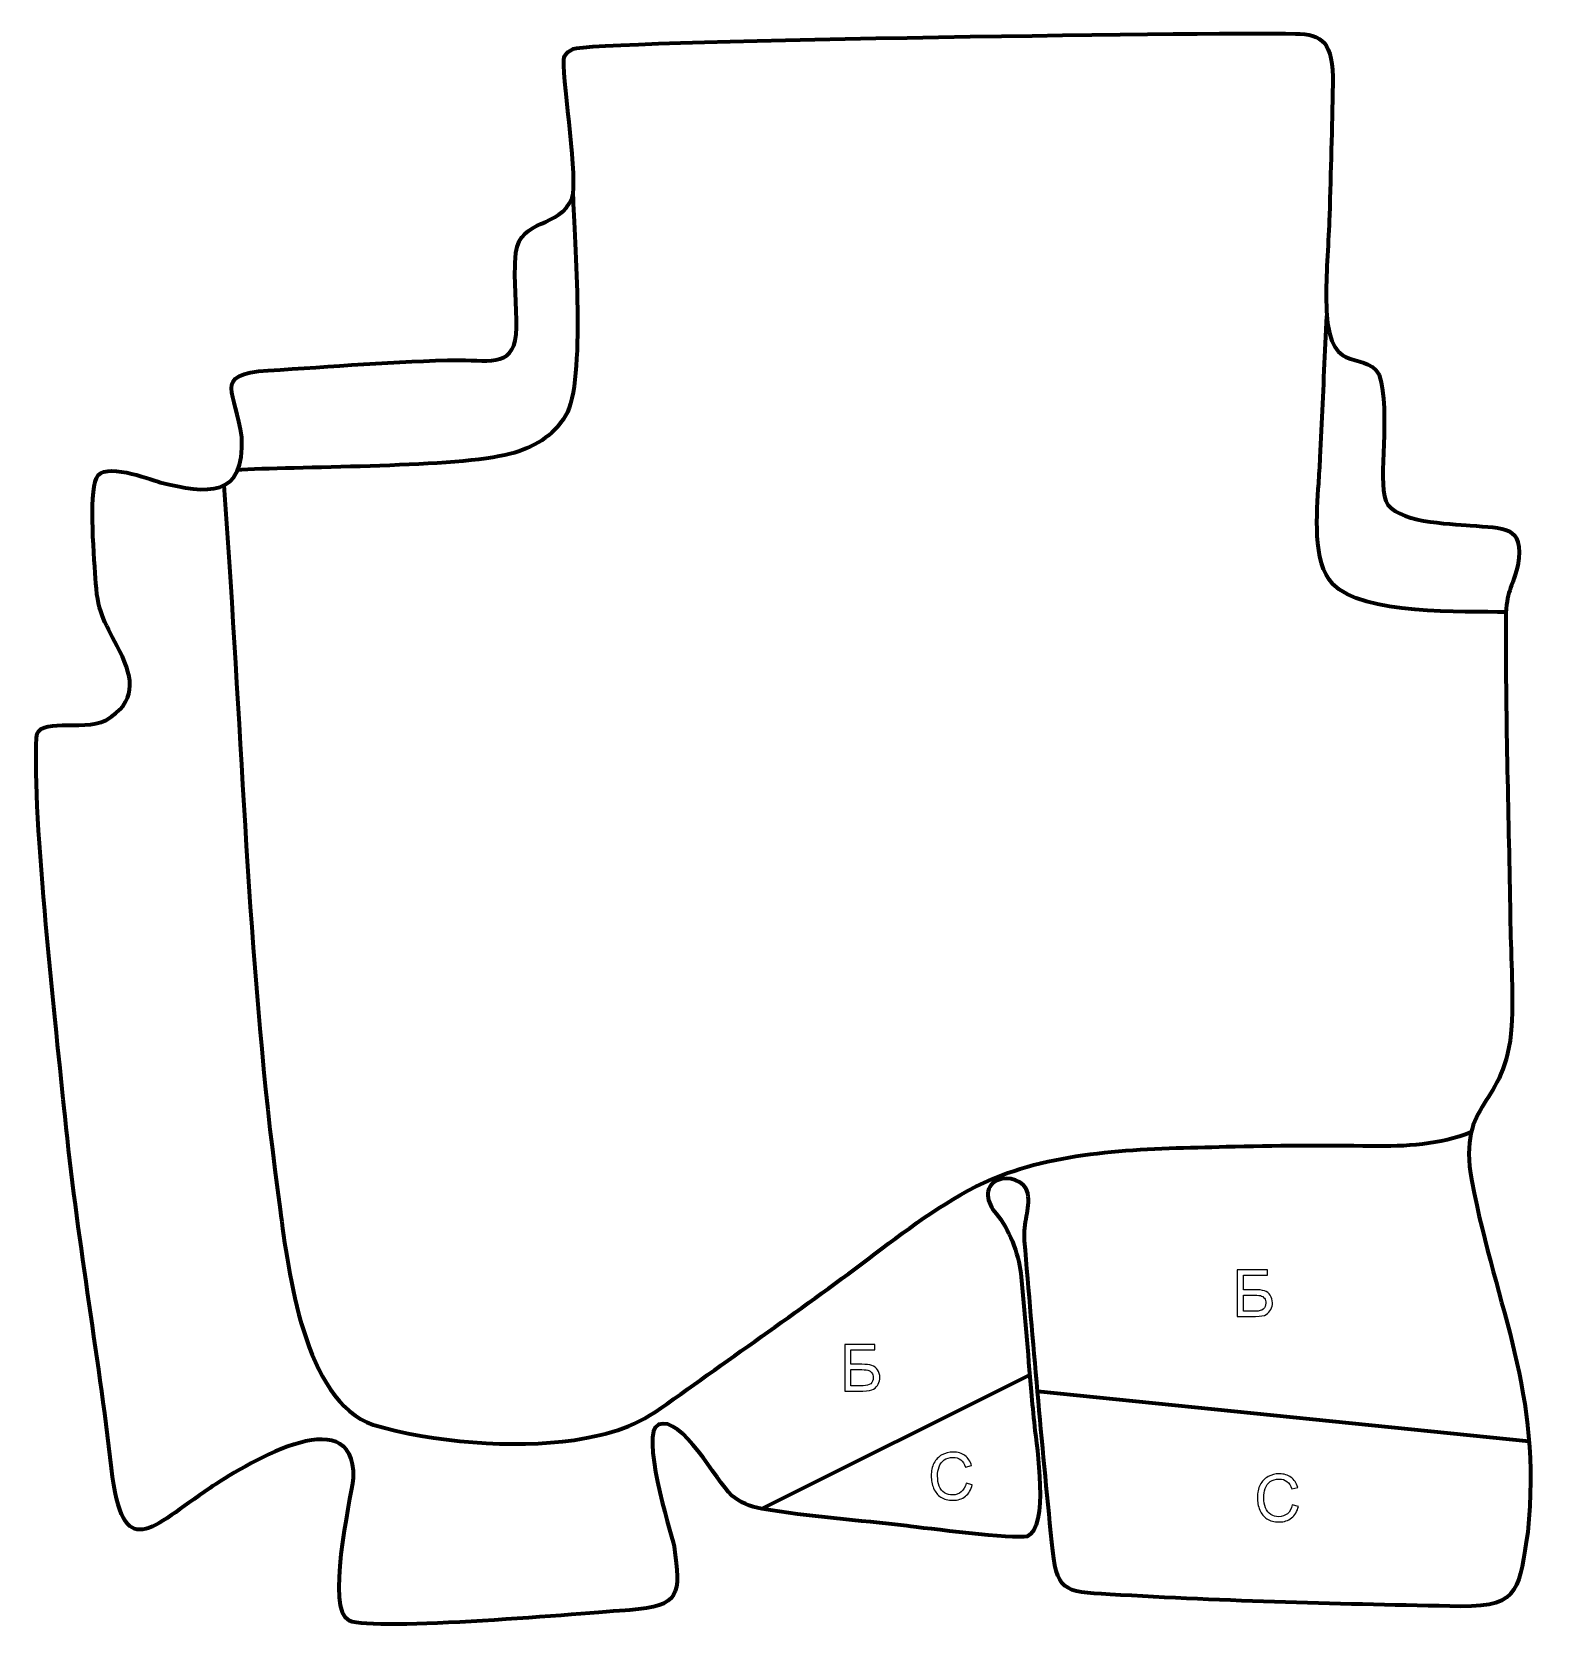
# Model space of a CAD drawing. Header units: millimetres. Extents: x -551 to 38, y 22 to 646.
import ezdxf

# ---------------------------------------------------------------- set-up
doc = ezdxf.new("R2010")
doc.units = ezdxf.units.MM
doc.header["$MEASUREMENT"] = 0
doc.layers.add('layer 2', color=7, linetype='Continuous')
doc.layers.add('layer 3', color=7, linetype='Continuous')

msp = doc.modelspace()

# ---------------------------------------------------------------- linework, layer by layer
at = {"layer": 'layer 2', "color": 142, "lineweight": 158}
for points, knots in [([(-339.8282, 582.9442), (-339.2858, 565.1962), (-334.7249, 509.7358), (-342.6706, 496.5687), (-342.6706, 496.5687), (-347.6364, 488.3398), (-355.4136, 483.9509), (-364.312, 481.6011), (-364.312, 481.6011), (-384.9704, 476.1459), (-444.2137, 476.8138), (-469.0938, 475.3449), (-469.0938, 475.3449), (-469.0938, 475.3449), (-470.5955, 475.2562), (-470.5955, 475.2562)], [0, 0, 0, 0, 0.2, 0.2, 0.2, 0.2, 0.4, 0.4, 0.4, 0.4, 0.6, 0.6, 0.6, 0.6, 1, 1, 1, 1]), ([(24.2397, 419.812), (7.7422, 420.2363), (-31.7382, 418.5733), (-43.3678, 430.8008), (-43.3678, 430.8008), (-51.4263, 439.2737), (-49.5362, 458.9908), (-48.857, 469.979), (-48.857, 469.979), (-48.6461, 473.3918), (-48.4197, 476.7961), (-48.2374, 480.2113), (-48.2374, 480.2113), (-47.5949, 494.1555), (-46.9524, 508.0996), (-46.3099, 522.0438), (-46.3099, 522.0438), (-46.3099, 522.0438), (-45.6903, 535.4899), (-45.6903, 535.4899)], [0, 0, 0, 0, 0.16666667, 0.16666667, 0.16666667, 0.16666667, 0.33333333, 0.33333333, 0.33333333, 0.33333333, 0.5, 0.5, 0.5, 0.5, 0.66666667, 0.66666667, 0.66666667, 0.66666667, 1, 1, 1, 1]), ([(-476.0068, 469.3322), (-475.335, 459.3747), (-474.6632, 449.4172), (-473.9914, 439.4597), (-473.9914, 439.4597), (-468.3411, 355.7095), (-465.627, 269.6386), (-454.0943, 186.626), (-454.0943, 186.626), (-450.8728, 162.7669), (-444.8172, 112.0047), (-417.7453, 102.6666), (-417.7453, 102.6666), (-395.0347, 95.7892), (-362.7767, 93.3134), (-339.4081, 96.6779), (-339.4081, 96.6779), (-323.9802, 99.264), (-315.7487, 101.7348), (-303.0281, 110.8793), (-303.0281, 110.8793), (-275.0895, 130.9645), (-246.8261, 150.4506), (-219.4064, 171.272), (-219.4064, 171.272), (-204.8027, 182.3863), (-190.3414, 192.9588), (-173.1845, 199.8549), (-173.1845, 199.8549), (-145.5518, 210.3638), (-114.196, 210.4431), (-84.9927, 211.2153), (-84.9927, 211.2153), (-65.996, 211.736), (-47.0426, 211.8331), (-28.0414, 211.5256), (-28.0414, 211.5256), (-15.3063, 211.3016), (-1.2514, 212.1173), (10.6868, 217.0151)], [0, 0, 0, 0, 0.09090909, 0.09090909, 0.09090909, 0.09090909, 0.18181818, 0.18181818, 0.18181818, 0.18181818, 0.27272727, 0.27272727, 0.27272727, 0.27272727, 0.36363636, 0.36363636, 0.36363636, 0.36363636, 0.45454545, 0.45454545, 0.45454545, 0.45454545, 0.54545455, 0.54545455, 0.54545455, 0.54545455, 0.63636364, 0.63636364, 0.63636364, 0.63636364, 0.72727273, 0.72727273, 0.72727273, 0.72727273, 0.81818182, 0.81818182, 0.81818182, 0.81818182, 1, 1, 1, 1])]:
    msp.add_open_spline(points, degree=3, knots=knots, dxfattribs=at)
at = {"layer": 'layer 2', "color": 142}
for points, knots in [([(-80.6123, 163.1297), (-80.6123, 163.1297), (-68.8013, 163.1297), (-68.8013, 163.1297), (-68.8013, 163.1297), (-68.8013, 163.1297), (-68.8013, 160.9961), (-68.8013, 160.9961), (-68.8013, 160.9961), (-68.8013, 160.9961), (-78.1993, 160.9961), (-78.1993, 160.9961), (-78.1993, 160.9961), (-78.1993, 160.9961), (-78.1993, 155.3827), (-78.1993, 155.3827), (-78.1993, 155.3827), (-78.1993, 155.3827), (-73.8559, 155.3827), (-73.8559, 155.3827), (-73.8559, 155.3827), (-72.2515, 155.3827), (-70.9772, 155.2303), (-70.029, 154.9213), (-70.029, 154.9213), (-69.0807, 154.6165), (-68.3229, 154.0407), (-67.7514, 153.1898), (-67.7514, 153.1898), (-67.1799, 152.3432), (-66.8963, 151.3568), (-66.8963, 150.2307), (-66.8963, 150.2307), (-66.8963, 149.3121), (-67.0995, 148.4527), (-67.5101, 147.6569), (-67.5101, 147.6569), (-67.9208, 146.8568), (-68.5304, 146.2048), (-69.3432, 145.7011), (-69.3432, 145.7011), (-70.1517, 145.1973), (-71.536, 144.9433), (-73.4876, 144.9433), (-73.4876, 144.9433), (-73.4876, 144.9433), (-80.6123, 144.9433), (-80.6123, 144.9433), (-80.6123, 144.9433), (-80.6123, 144.9433), (-80.6123, 163.1297), (-80.6123, 163.1297)], [0, 0, 0, 0, 0.07142857, 0.07142857, 0.07142857, 0.07142857, 0.14285714, 0.14285714, 0.14285714, 0.14285714, 0.21428571, 0.21428571, 0.21428571, 0.21428571, 0.28571429, 0.28571429, 0.28571429, 0.28571429, 0.35714286, 0.35714286, 0.35714286, 0.35714286, 0.42857143, 0.42857143, 0.42857143, 0.42857143, 0.5, 0.5, 0.5, 0.5, 0.57142857, 0.57142857, 0.57142857, 0.57142857, 0.64285714, 0.64285714, 0.64285714, 0.64285714, 0.71428571, 0.71428571, 0.71428571, 0.71428571, 0.78571429, 0.78571429, 0.78571429, 0.78571429, 0.85714286, 0.85714286, 0.85714286, 0.85714286, 1, 1, 1, 1]), ([(-78.1993, 147.0007), (-78.1993, 147.0007), (-73.386, 147.0007), (-73.386, 147.0007), (-73.386, 147.0007), (-72.0864, 147.0007), (-71.1127, 147.2632), (-70.4608, 147.7923), (-70.4608, 147.7923), (-69.8131, 148.3215), (-69.4871, 149.1131), (-69.4871, 150.1672), (-69.4871, 150.1672), (-69.4871, 150.9208), (-69.6734, 151.5473), (-70.0459, 152.0511), (-70.0459, 152.0511), (-70.4184, 152.5548), (-70.9349, 152.8893), (-71.5953, 153.0544), (-71.5953, 153.0544), (-72.2599, 153.2195), (-73.3902, 153.2999), (-74.9862, 153.2999), (-74.9862, 153.2999), (-74.9862, 153.2999), (-78.1993, 153.2999), (-78.1993, 153.2999), (-78.1993, 153.2999), (-78.1993, 153.2999), (-78.1993, 147.0007), (-78.1993, 147.0007)], [0, 0, 0, 0, 0.11111111, 0.11111111, 0.11111111, 0.11111111, 0.22222222, 0.22222222, 0.22222222, 0.22222222, 0.33333333, 0.33333333, 0.33333333, 0.33333333, 0.44444444, 0.44444444, 0.44444444, 0.44444444, 0.55555556, 0.55555556, 0.55555556, 0.55555556, 0.66666667, 0.66666667, 0.66666667, 0.66666667, 0.77777778, 0.77777778, 0.77777778, 0.77777778, 1, 1, 1, 1]), ([(-233.806, 134.0254), (-233.806, 134.0254), (-221.995, 134.0254), (-221.995, 134.0254), (-221.995, 134.0254), (-221.995, 134.0254), (-221.995, 131.8918), (-221.995, 131.8918), (-221.995, 131.8918), (-221.995, 131.8918), (-231.393, 131.8918), (-231.393, 131.8918), (-231.393, 131.8918), (-231.393, 131.8918), (-231.393, 126.2784), (-231.393, 126.2784), (-231.393, 126.2784), (-231.393, 126.2784), (-227.0496, 126.2784), (-227.0496, 126.2784), (-227.0496, 126.2784), (-225.4452, 126.2784), (-224.1709, 126.126), (-223.2227, 125.817), (-223.2227, 125.817), (-222.2744, 125.5122), (-221.5166, 124.9364), (-220.9451, 124.0855), (-220.9451, 124.0855), (-220.3736, 123.2389), (-220.09, 122.2525), (-220.09, 121.1264), (-220.09, 121.1264), (-220.09, 120.2078), (-220.2932, 119.3484), (-220.7038, 118.5526), (-220.7038, 118.5526), (-221.1145, 117.7525), (-221.7241, 117.1005), (-222.5369, 116.5968), (-222.5369, 116.5968), (-223.3454, 116.093), (-224.7297, 115.839), (-226.6813, 115.839), (-226.6813, 115.839), (-226.6813, 115.839), (-233.806, 115.839), (-233.806, 115.839), (-233.806, 115.839), (-233.806, 115.839), (-233.806, 134.0254), (-233.806, 134.0254)], [0, 0, 0, 0, 0.07142857, 0.07142857, 0.07142857, 0.07142857, 0.14285714, 0.14285714, 0.14285714, 0.14285714, 0.21428571, 0.21428571, 0.21428571, 0.21428571, 0.28571429, 0.28571429, 0.28571429, 0.28571429, 0.35714286, 0.35714286, 0.35714286, 0.35714286, 0.42857143, 0.42857143, 0.42857143, 0.42857143, 0.5, 0.5, 0.5, 0.5, 0.57142857, 0.57142857, 0.57142857, 0.57142857, 0.64285714, 0.64285714, 0.64285714, 0.64285714, 0.71428571, 0.71428571, 0.71428571, 0.71428571, 0.78571429, 0.78571429, 0.78571429, 0.78571429, 0.85714286, 0.85714286, 0.85714286, 0.85714286, 1, 1, 1, 1]), ([(-231.393, 117.8964), (-231.393, 117.8964), (-226.5797, 117.8964), (-226.5797, 117.8964), (-226.5797, 117.8964), (-225.2801, 117.8964), (-224.3064, 118.1589), (-223.6545, 118.688), (-223.6545, 118.688), (-223.0068, 119.2172), (-222.6808, 120.0088), (-222.6808, 121.0629), (-222.6808, 121.0629), (-222.6808, 121.8165), (-222.8671, 122.443), (-223.2396, 122.9468), (-223.2396, 122.9468), (-223.6121, 123.4505), (-224.1286, 123.785), (-224.789, 123.9501), (-224.789, 123.9501), (-225.4536, 124.1152), (-226.5839, 124.1956), (-228.1799, 124.1956), (-228.1799, 124.1956), (-228.1799, 124.1956), (-231.393, 124.1956), (-231.393, 124.1956), (-231.393, 124.1956), (-231.393, 124.1956), (-231.393, 117.8964), (-231.393, 117.8964)], [0, 0, 0, 0, 0.11111111, 0.11111111, 0.11111111, 0.11111111, 0.22222222, 0.22222222, 0.22222222, 0.22222222, 0.33333333, 0.33333333, 0.33333333, 0.33333333, 0.44444444, 0.44444444, 0.44444444, 0.44444444, 0.55555556, 0.55555556, 0.55555556, 0.55555556, 0.66666667, 0.66666667, 0.66666667, 0.66666667, 0.77777778, 0.77777778, 0.77777778, 0.77777778, 1, 1, 1, 1]), ([(-186.4101, 79.8853), (-186.4101, 79.8853), (-183.9971, 79.2757), (-183.9971, 79.2757), (-183.9971, 79.2757), (-184.5009, 77.2988), (-185.4068, 75.7959), (-186.7149, 74.7588), (-186.7149, 74.7588), (-188.023, 73.7216), (-189.6232, 73.2009), (-191.5155, 73.2009), (-191.5155, 73.2009), (-193.4713, 73.2009), (-195.063, 73.5988), (-196.2907, 74.3989), (-196.2907, 74.3989), (-197.5184, 75.1948), (-198.4497, 76.3505), (-199.0889, 77.8618), (-199.0889, 77.8618), (-199.7282, 79.3773), (-200.0499, 80.9987), (-200.0499, 82.7344), (-200.0499, 82.7344), (-200.0499, 84.6267), (-199.6901, 86.2777), (-198.9662, 87.6874), (-198.9662, 87.6874), (-198.2423, 89.0971), (-197.2136, 90.1681), (-195.8801, 90.9005), (-195.8801, 90.9005), (-194.5466, 91.6328), (-193.0776, 91.9969), (-191.4774, 91.9969), (-191.4774, 91.9969), (-189.6571, 91.9969), (-188.1288, 91.5355), (-186.8927, 90.6084), (-186.8927, 90.6084), (-185.6523, 89.6813), (-184.7887, 88.3816), (-184.3019, 86.7052), (-184.3019, 86.7052), (-184.3019, 86.7052), (-186.6641, 86.1464), (-186.6641, 86.1464), (-186.6641, 86.1464), (-187.0832, 87.4672), (-187.697, 88.4324), (-188.4971, 89.0336), (-188.4971, 89.0336), (-189.2972, 89.6389), (-190.3048, 89.9395), (-191.5197, 89.9395), (-191.5197, 89.9395), (-192.9125, 89.9395), (-194.0809, 89.6051), (-195.0165, 88.9362), (-195.0165, 88.9362), (-195.952, 88.2673), (-196.6124, 87.3656), (-196.9892, 86.2396), (-196.9892, 86.2396), (-197.3702, 85.1093), (-197.5607, 83.9451), (-197.5607, 82.7471), (-197.5607, 82.7471), (-197.5607, 81.2019), (-197.3363, 79.8515), (-196.8876, 78.7), (-196.8876, 78.7), (-196.4389, 77.5443), (-195.7404, 76.6849), (-194.7921, 76.1134), (-194.7921, 76.1134), (-193.8438, 75.5419), (-192.8194, 75.2583), (-191.7145, 75.2583), (-191.7145, 75.2583), (-190.3683, 75.2583), (-189.2337, 75.6478), (-188.3024, 76.4225), (-188.3024, 76.4225), (-187.3711, 77.2014), (-186.7403, 78.3529), (-186.4101, 79.8853)], [0, 0, 0, 0, 0.04347826, 0.04347826, 0.04347826, 0.04347826, 0.08695652, 0.08695652, 0.08695652, 0.08695652, 0.13043478, 0.13043478, 0.13043478, 0.13043478, 0.17391304, 0.17391304, 0.17391304, 0.17391304, 0.2173913, 0.2173913, 0.2173913, 0.2173913, 0.26086957, 0.26086957, 0.26086957, 0.26086957, 0.30434783, 0.30434783, 0.30434783, 0.30434783, 0.34782609, 0.34782609, 0.34782609, 0.34782609, 0.39130435, 0.39130435, 0.39130435, 0.39130435, 0.43478261, 0.43478261, 0.43478261, 0.43478261, 0.47826087, 0.47826087, 0.47826087, 0.47826087, 0.52173913, 0.52173913, 0.52173913, 0.52173913, 0.56521739, 0.56521739, 0.56521739, 0.56521739, 0.60869565, 0.60869565, 0.60869565, 0.60869565, 0.65217391, 0.65217391, 0.65217391, 0.65217391, 0.69565217, 0.69565217, 0.69565217, 0.69565217, 0.73913043, 0.73913043, 0.73913043, 0.73913043, 0.7826087, 0.7826087, 0.7826087, 0.7826087, 0.82608696, 0.82608696, 0.82608696, 0.82608696, 0.86956522, 0.86956522, 0.86956522, 0.86956522, 0.91304348, 0.91304348, 0.91304348, 0.91304348, 1, 1, 1, 1]), ([(-59.1456, 71.4187), (-59.1456, 71.4187), (-56.7326, 70.8091), (-56.7326, 70.8091), (-56.7326, 70.8091), (-57.2364, 68.8322), (-58.1423, 67.3293), (-59.4504, 66.2922), (-59.4504, 66.2922), (-60.7585, 65.255), (-62.3587, 64.7343), (-64.251, 64.7343), (-64.251, 64.7343), (-66.2068, 64.7343), (-67.7985, 65.1322), (-69.0262, 65.9323), (-69.0262, 65.9323), (-70.2539, 66.7282), (-71.1852, 67.8839), (-71.8244, 69.3952), (-71.8244, 69.3952), (-72.4637, 70.9107), (-72.7854, 72.5321), (-72.7854, 74.2678), (-72.7854, 74.2678), (-72.7854, 76.1601), (-72.4256, 77.8111), (-71.7017, 79.2208), (-71.7017, 79.2208), (-70.9778, 80.6305), (-69.9491, 81.7015), (-68.6156, 82.4339), (-68.6156, 82.4339), (-67.2821, 83.1662), (-65.8131, 83.5303), (-64.2129, 83.5303), (-64.2129, 83.5303), (-62.3926, 83.5303), (-60.8643, 83.0689), (-59.6282, 82.1418), (-59.6282, 82.1418), (-58.3878, 81.2147), (-57.5242, 79.915), (-57.0374, 78.2386), (-57.0374, 78.2386), (-57.0374, 78.2386), (-59.3996, 77.6798), (-59.3996, 77.6798), (-59.3996, 77.6798), (-59.8187, 79.0006), (-60.4325, 79.9658), (-61.2326, 80.567), (-61.2326, 80.567), (-62.0327, 81.1723), (-63.0403, 81.4729), (-64.2552, 81.4729), (-64.2552, 81.4729), (-65.648, 81.4729), (-66.8164, 81.1385), (-67.752, 80.4696), (-67.752, 80.4696), (-68.6875, 79.8007), (-69.3479, 78.899), (-69.7247, 77.773), (-69.7247, 77.773), (-70.1057, 76.6427), (-70.2962, 75.4785), (-70.2962, 74.2805), (-70.2962, 74.2805), (-70.2962, 72.7353), (-70.0718, 71.3849), (-69.6231, 70.2334), (-69.6231, 70.2334), (-69.1744, 69.0777), (-68.4759, 68.2183), (-67.5276, 67.6468), (-67.5276, 67.6468), (-66.5793, 67.0753), (-65.5549, 66.7917), (-64.45, 66.7917), (-64.45, 66.7917), (-63.1038, 66.7917), (-61.9692, 67.1812), (-61.0379, 67.9559), (-61.0379, 67.9559), (-60.1066, 68.7348), (-59.4758, 69.8863), (-59.1456, 71.4187)], [0, 0, 0, 0, 0.04347826, 0.04347826, 0.04347826, 0.04347826, 0.08695652, 0.08695652, 0.08695652, 0.08695652, 0.13043478, 0.13043478, 0.13043478, 0.13043478, 0.17391304, 0.17391304, 0.17391304, 0.17391304, 0.2173913, 0.2173913, 0.2173913, 0.2173913, 0.26086957, 0.26086957, 0.26086957, 0.26086957, 0.30434783, 0.30434783, 0.30434783, 0.30434783, 0.34782609, 0.34782609, 0.34782609, 0.34782609, 0.39130435, 0.39130435, 0.39130435, 0.39130435, 0.43478261, 0.43478261, 0.43478261, 0.43478261, 0.47826087, 0.47826087, 0.47826087, 0.47826087, 0.52173913, 0.52173913, 0.52173913, 0.52173913, 0.56521739, 0.56521739, 0.56521739, 0.56521739, 0.60869565, 0.60869565, 0.60869565, 0.60869565, 0.65217391, 0.65217391, 0.65217391, 0.65217391, 0.69565217, 0.69565217, 0.69565217, 0.69565217, 0.73913043, 0.73913043, 0.73913043, 0.73913043, 0.7826087, 0.7826087, 0.7826087, 0.7826087, 0.82608696, 0.82608696, 0.82608696, 0.82608696, 0.86956522, 0.86956522, 0.86956522, 0.86956522, 0.91304348, 0.91304348, 0.91304348, 0.91304348, 1, 1, 1, 1])]:
    msp.add_open_spline(points, degree=3, knots=knots, dxfattribs=at)
at = {"layer": 'layer 2', "color": 142, "lineweight": 158}
for points in [[(-161.6297, 122.041), (-161.6297, 122.041), (-266.1667, 69.8897), (-266.1667, 69.8897)], [(33.214, 96.0939), (33.214, 96.0939), (-158.5454, 115.6495), (-158.5454, 115.6495)]]:
    msp.add_open_spline(points, degree=3, dxfattribs=at)
at = {"layer": 'layer 3', "color": 242, "lineweight": 158}
msp.add_open_spline([(-43.3667, 625.8496), (-43.0893, 642.4902), (-47.5398, 645.4039), (-57.8911, 645.601), (-57.8911, 645.601), (-92.7071, 646.2642), (-333.1989, 642.7434), (-339.694, 639.6974), (-339.694, 639.6974), (-341.5617, 638.8215), (-343.249, 637.556), (-343.3826, 635.5556), (-343.3826, 635.5556), (-343.6329, 624.33), (-337.6356, 588.3127), (-340.1719, 581.5744), (-340.1719, 581.5744), (-344.7764, 569.3411), (-360.3062, 573.9023), (-362.0901, 560.0483), (-362.0901, 560.0483), (-363.0375, 549.3362), (-361.777, 541.221), (-361.877, 530.9783), (-361.877, 530.9783), (-362.031, 515.213), (-371.5338, 518.1971), (-384.0754, 518.1743), (-384.0754, 518.1743), (-408.954, 518.0001), (-433.8666, 515.4815), (-458.7426, 514.2095), (-458.7426, 514.2095), (-481.0393, 512.6749), (-471.1174, 505.676), (-469.0621, 488.1459), (-469.0621, 488.1459), (-467.5624, 464.3091), (-482.768, 465.9328), (-500.6958, 470.4866), (-500.6958, 470.4866), (-505.6853, 471.967), (-522.8913, 478.6519), (-525.7841, 472.1655), (-525.7841, 472.1655), (-528.724, 465.5734), (-526.5598, 439.7541), (-525.9705, 431.1642), (-525.9705, 431.1642), (-525.1197, 418.7624), (-522.0691, 415.4078), (-516.6192, 404.5356), (-516.6192, 404.5356), (-511.0665, 393.2812), (-510.1846, 384.786), (-521.9627, 377.7338), (-521.9627, 377.7338), (-531.9096, 372.8728), (-548.6016, 379.3547), (-549.0937, 370.8777), (-549.0937, 370.8777), (-550.885, 340.0204), (-541.3076, 256.3235), (-537.9816, 222.9671), (-537.9816, 222.9671), (-533.4239, 177.2583), (-525.1286, 131.3668), (-519.8484, 85.7343), (-519.8484, 85.7343), (-515.4531, 47.7494), (-504.4142, 62.4988), (-481.4769, 77.9785), (-481.4769, 77.9785), (-469.6121, 85.8564), (-424.7816, 114.0785), (-425.4418, 81.8892), (-425.4418, 81.8892), (-426.6598, 72.7253), (-436.371, 30.3759), (-427.0556, 26.1755), (-427.0556, 26.1755), (-417.308, 21.7801), (-334.6022, 29.1329), (-317.694, 30.3428), (-317.694, 30.3428), (-297.8163, 31.7587), (-297.6958, 36.4667), (-300.3401, 55.1688), (-300.3401, 55.1688), (-301.9971, 62.0634), (-313.8506, 99.5979), (-306.3869, 102.7233), (-306.3869, 102.7233), (-297.4546, 106.4636), (-283.8006, 80.5952), (-277.902, 75.1101), (-277.902, 75.1101), (-274.8248, 72.2486), (-270.6474, 70.7335), (-266.1667, 69.8897), (-266.1667, 69.8897), (-247.9264, 66.7243), (-228.2048, 65.4429), (-209.6024, 63.1712), (-209.6024, 63.1712), (-202.5364, 62.3083), (-167.6714, 57.8568), (-162.6538, 59.1044), (-162.6538, 59.1044), (-153.9685, 62.3702), (-158.8673, 94.3936), (-159.7565, 102.0455), (-159.7565, 102.0455), (-160.2223, 106.5657), (-160.6826, 111.0783), (-161.0977, 115.6038), (-161.0977, 115.6038), (-162.3848, 130.8295), (-163.4817, 146.7147), (-165.1196, 161.8428), (-165.1196, 161.8428), (-165.9372, 169.3946), (-169.7789, 179.3131), (-174.7111, 185.102), (-174.7111, 185.102), (-178.2532, 189.2594), (-180.051, 195.3595), (-174.0723, 198.1382), (-174.0723, 198.1382), (-170.2287, 199.9245), (-163.2266, 198.1684), (-162.3835, 193.0248), (-162.3835, 193.0248), (-161.2799, 186.2924), (-164.2226, 181.9774), (-163.6041, 174.4568), (-163.6041, 174.4568), (-160.3594, 135.4036), (-156.8955, 95.8698), (-152.9918, 56.887), (-152.9918, 56.887), (-151.0593, 37.589), (-148.8625, 37.4829), (-130.2662, 36.4619), (-130.2662, 36.4619), (-85.0892, 33.7498), (-38.6291, 32.588), (6.6033, 31.797), (6.6033, 31.797), (30.5328, 31.3785), (29.1697, 39.9607), (32.6906, 60.7531), (32.6906, 60.7531), (38.2698, 116.1593), (20.7982, 146.4701), (10.836, 197.7687), (10.836, 197.7687), (5.0565, 230.3363), (24.3372, 225.683), (26.3595, 258.2145), (26.3595, 258.2145), (27.1835, 271.4703), (26.0332, 287.5594), (25.843, 301.186), (25.843, 301.186), (25.2923, 339.024), (24.0204, 377.2245), (24.1317, 415.0206), (24.1317, 415.0206), (24.1712, 428.4441), (25.7992, 426.713), (28.8768, 438.0718), (28.8768, 438.0718), (31.3394, 454.0758), (23.3712, 452.3825), (10.3081, 453.691), (10.3081, 453.691), (2.3748, 454.3687), (-19.3833, 454.7162), (-22.6393, 463.2938), (-22.6393, 463.2938), (-25.9309, 471.9652), (-20.6298, 497.2876), (-25.2707, 512.499), (-25.2707, 512.499), (-31.8029, 523.3968), (-46.0965, 509.5931), (-45.9624, 543.1509), (-45.9624, 543.1509), (-45.9213, 553.4455), (-45.0271, 564.4023), (-44.6509, 574.7912), (-44.6509, 574.7912), (-44.1511, 591.8113), (-43.6578, 608.824), (-43.3667, 625.8496)], degree=3, knots=[0, 0, 0, 0, 0.02, 0.02, 0.02, 0.02, 0.04, 0.04, 0.04, 0.04, 0.06, 0.06, 0.06, 0.06, 0.08, 0.08, 0.08, 0.08, 0.1, 0.1, 0.1, 0.1, 0.12, 0.12, 0.12, 0.12, 0.14, 0.14, 0.14, 0.14, 0.16, 0.16, 0.16, 0.16, 0.18, 0.18, 0.18, 0.18, 0.2, 0.2, 0.2, 0.2, 0.22, 0.22, 0.22, 0.22, 0.24, 0.24, 0.24, 0.24, 0.26, 0.26, 0.26, 0.26, 0.28, 0.28, 0.28, 0.28, 0.3, 0.3, 0.3, 0.3, 0.32, 0.32, 0.32, 0.32, 0.34, 0.34, 0.34, 0.34, 0.36, 0.36, 0.36, 0.36, 0.38, 0.38, 0.38, 0.38, 0.4, 0.4, 0.4, 0.4, 0.42, 0.42, 0.42, 0.42, 0.44, 0.44, 0.44, 0.44, 0.46, 0.46, 0.46, 0.46, 0.48, 0.48, 0.48, 0.48, 0.5, 0.5, 0.5, 0.5, 0.52, 0.52, 0.52, 0.52, 0.54, 0.54, 0.54, 0.54, 0.56, 0.56, 0.56, 0.56, 0.58, 0.58, 0.58, 0.58, 0.6, 0.6, 0.6, 0.6, 0.62, 0.62, 0.62, 0.62, 0.64, 0.64, 0.64, 0.64, 0.66, 0.66, 0.66, 0.66, 0.68, 0.68, 0.68, 0.68, 0.7, 0.7, 0.7, 0.7, 0.72, 0.72, 0.72, 0.72, 0.74, 0.74, 0.74, 0.74, 0.76, 0.76, 0.76, 0.76, 0.78, 0.78, 0.78, 0.78, 0.8, 0.8, 0.8, 0.8, 0.82, 0.82, 0.82, 0.82, 0.84, 0.84, 0.84, 0.84, 0.86, 0.86, 0.86, 0.86, 0.88, 0.88, 0.88, 0.88, 0.9, 0.9, 0.9, 0.9, 0.92, 0.92, 0.92, 0.92, 0.94, 0.94, 0.94, 0.94, 0.96, 0.96, 0.96, 0.96, 1, 1, 1, 1], dxfattribs=at)

doc.saveas('drawing.dxf')
